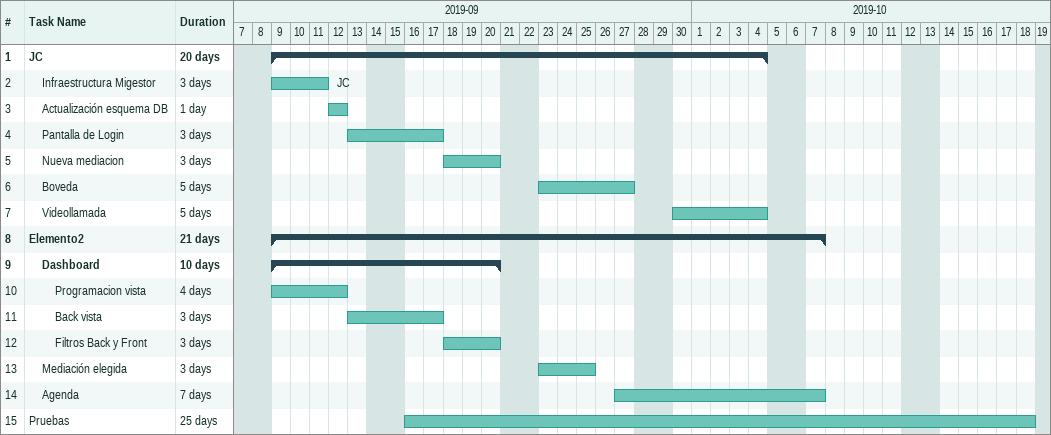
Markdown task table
| ID | Level | Task | Duration | Start | Finish | Resources |
|---|---|---|---|---|---|---|
| 1 | 1 | **JC** | 20d | 2019-09-09 | 2019-10-04 |  |
| 2 | 2 | Infraestructura Migestor | 3d | 2019-09-09 | 2019-09-11 | JC |
| 3 | 2 | Actualización esquema DB | 1d | 2019-09-12 | 2019-09-12 |  |
| 4 | 2 | Pantalla de Login | 3d | 2019-09-13 | 2019-09-17 |  |
| 5 | 2 | Nueva mediacion | 3d | 2019-09-18 | 2019-09-20 |  |
| 6 | 2 | Boveda | 5d | 2019-09-23 | 2019-09-27 |  |
| 7 | 2 | Videollamada | 5d | 2019-09-30 | 2019-10-04 |  |
| 8 | 1 | **Elemento2** | 21d | 2019-09-09 | 2019-10-07 |  |
| 9 | 2 | **Dashboard** | 10d | 2019-09-09 | 2019-09-20 |  |
| 10 | 3 | Programacion vista | 4d | 2019-09-09 | 2019-09-12 |  |
| 11 | 3 | Back vista | 3d | 2019-09-13 | 2019-09-17 |  |
| 12 | 3 | Filtros Back y Front | 3d | 2019-09-18 | 2019-09-20 |  |
| 13 | 2 | Mediación elegida | 3d | 2019-09-23 | 2019-09-25 |  |
| 14 | 2 | Agenda | 7d | 2019-09-27 | 2019-10-07 |  |
| 15 | 1 | Pruebas | 25d | 2019-09-16 | 2019-10-18 |  |
